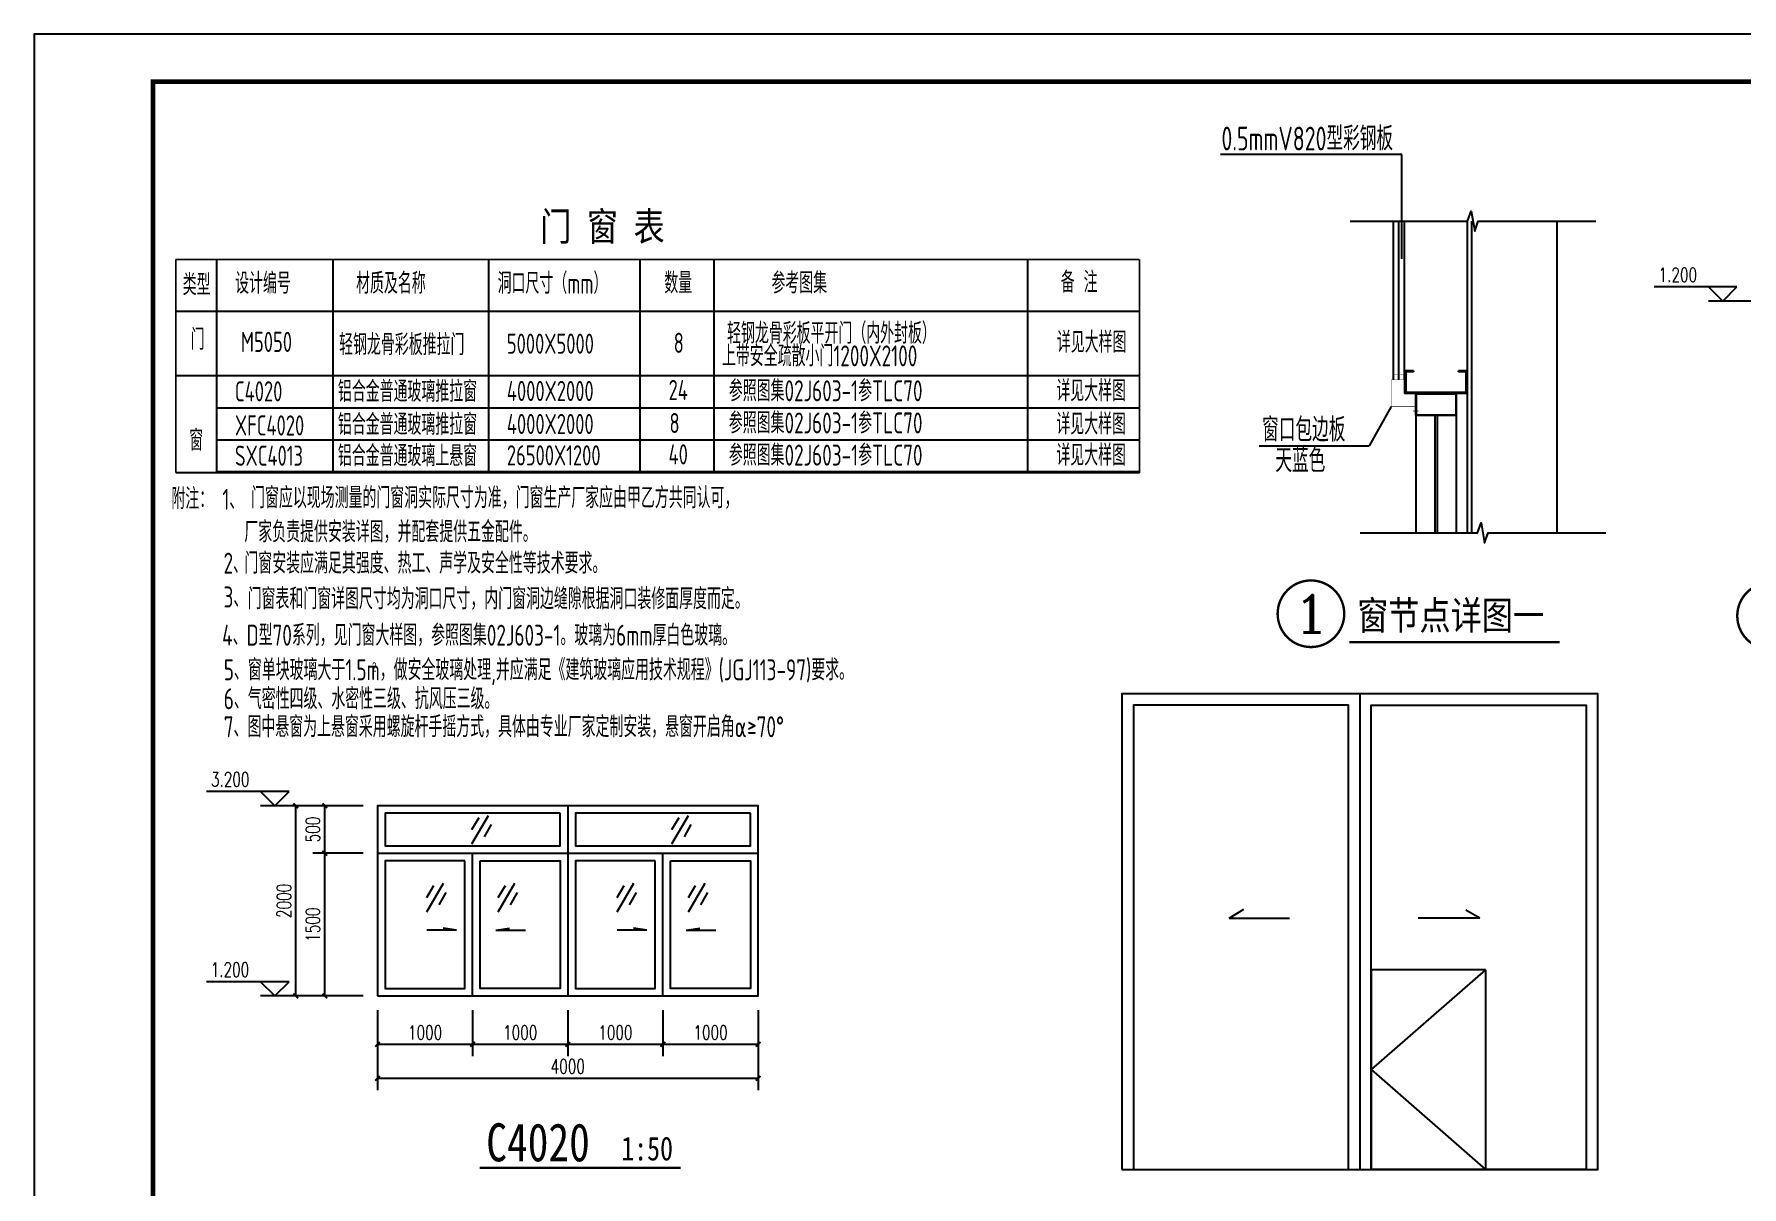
# Model space of a CAD drawing. Extents: x -266287 to 275962, y -324567 to 363765.
# Drawn here: x -195865 to -177919, y 149392 to 161509 of the extents above; entities that cross this region are included whole.
import ezdxf
from ezdxf.enums import TextEntityAlignment as Align

# ---------------------------------------------------------------- set-up
doc = ezdxf.new("R2010")
doc.units = 0
doc.header["$LTSCALE"] = 1000
doc.layers.get('0').update_dxf_attribs({"linetype": 'CONTINUOUS'})
doc.layers.get('Defpoints').update_dxf_attribs({"linetype": 'CONTINUOUS'})
for name, color, linetype in [('1002', 7, 'CONTINUOUS'), ('3', 7, 'CONTINUOUS'), ('DIM_ELEV', 3, 'CONTINUOUS'), ('DIM_IDEN', 3, 'CONTINUOUS'), ('DIM_SYMB', 3, 'CONTINUOUS'), ('E_WINDOW', 4, 'CONTINUOUS'), ('NUM', 7, 'CONTINUOUS'), ('PUB_DIM', 3, 'CONTINUOUS'), ('PUB_TEXT', 7, 'CONTINUOUS'), ('PUB_TITLE', 4, 'CONTINUOUS')]:
    doc.layers.add(name, color=color, linetype=linetype)
doc.layers.add('W文字', color=7, linetype='CONTINUOUS', lineweight=13)
doc.styles.add('-黑体', font='simhei.ttf', dxfattribs={"width": 0.8})
doc.styles.add('_TCH_DIM', font='SIMPLEX', dxfattribs={"bigfont": 'GBCBIG'})
doc.styles.add('_TCH_DIM_T3', font='SIMPLEX', dxfattribs={"width": 0.705882, "bigfont": 'GBCBIG'})
doc.styles.add('_TCH_LABEL', font='COMPLEX', dxfattribs={"bigfont": 'GBCBIG'})
doc.styles.add('HZ', font='txt', dxfattribs={"bigfont": 'hztxt'})
doc.styles.add('TSSD_Norm', font='Tssdeng.shx', dxfattribs={"bigfont": 'hztxt.shx'})
doc.styles.add('TSSD_Rein', font='tssdeng.shx', dxfattribs={"width": 0.7})
doc.styles.add('探索者', font='tssdeng.shx', dxfattribs={"width": 0.7, "bigfont": 'tssdchn.shx'})
doc.dimstyles.new('_TCH_ARCH&&50', dxfattribs={"dimtxt": 148.75, "dimasz": 50, "dimexe": 125, "dimexo": 150, "dimgap": 50, "dimtad": 1, "dimdec": 0, "dimzin": 0, "dimdsep": 46, "dimtxsty": '_TCH_DIM_T3', "dimblk": 'ARCHTICK', "dimcen": 0.09, "dimclrt": 7, "dimazin": 2, "dimtfac": 1, "dimtdec": 0, "dimtix": 1, "dimtmove": 2, "dimatfit": 3, "dimfxl": 0, "dimtolj": 1, "dimtzin": 0, "dimarcsym": 0})

# ---------------------------------------------------------------- blocks, each defined once
blk = doc.blocks.new('_ArchTick')
at = {"color": 0, "linetype": 'ByBlock', "const_width": 0.4}
blk.add_lwpolyline([(-0.5, -0.5), (0.5, 0.5)], dxfattribs=at)
blk = doc.blocks.new('*D17')
at = {"layer": 'Defpoints', "color": 0}
for p in [(-193116, 153398), (-192407, 153398), (-192407, 151398)]:
    blk.add_point(p, dxfattribs=at)
at = {"layer": 'PUB_DIM', "color": 0, "lineweight": -2}
for p, q in [((-192557, 153398), (-193241, 153398)), ((-193116, 151398), (-193116, 153398)), ((-192557, 151398), (-193241, 151398))]:
    blk.add_line(p, q, dxfattribs=at)
at = {"layer": 'PUB_DIM', "color": 0, "lineweight": -2, "xscale": 50, "yscale": 50, "zscale": 50}
for p, rotation in [((-193116, 153398), 90), ((-193116, 151398), 270)]:
    blk.add_blockref('_ArchTick', p, dxfattribs=dict(at, rotation=rotation))
at = {"layer": 'PUB_DIM', "color": 7, "insert": (-193240, 152398), "char_height": 148.8, "attachment_point": 5, "rotation": 90, "style": '_TCH_DIM_T3'}
blk.add_mtext('\\A1;2000', dxfattribs=at)
blk = doc.blocks.new('*D18')
at = {"layer": 'Defpoints', "color": 0}
for p in [(-192811, 152898), (-192257, 152898), (-192257, 151398)]:
    blk.add_point(p, dxfattribs=at)
at = {"layer": 'PUB_DIM', "color": 0, "lineweight": -2}
for p, q in [((-192407, 152898), (-192936, 152898)), ((-192811, 151398), (-192811, 152898)), ((-192407, 151398), (-192936, 151398))]:
    blk.add_line(p, q, dxfattribs=at)
at = {"layer": 'PUB_DIM', "color": 0, "lineweight": -2, "xscale": 50, "yscale": 50, "zscale": 50}
for p, rotation in [((-192811, 152898), 90), ((-192811, 151398), 270)]:
    blk.add_blockref('_ArchTick', p, dxfattribs=dict(at, rotation=rotation))
at = {"layer": 'PUB_DIM', "color": 7, "insert": (-192936, 152148), "char_height": 148.8, "attachment_point": 5, "rotation": 90, "style": '_TCH_DIM_T3'}
blk.add_mtext('\\A1;1500', dxfattribs=at)
blk = doc.blocks.new('*D19')
at = {"layer": 'Defpoints', "color": 0}
for p in [(-192811, 153398), (-192257, 153398), (-192257, 152898)]:
    blk.add_point(p, dxfattribs=at)
at = {"layer": 'PUB_DIM', "color": 0, "lineweight": -2}
for p, q in [((-192407, 153398), (-192936, 153398)), ((-192811, 152898), (-192811, 153398)), ((-192407, 152898), (-192936, 152898))]:
    blk.add_line(p, q, dxfattribs=at)
at = {"layer": 'PUB_DIM', "color": 0, "lineweight": -2, "xscale": 50, "yscale": 50, "zscale": 50}
for p, rotation in [((-192811, 153398), 90), ((-192811, 152898), 270)]:
    blk.add_blockref('_ArchTick', p, dxfattribs=dict(at, rotation=rotation))
at = {"layer": 'PUB_DIM', "color": 7, "insert": (-192936, 153148), "char_height": 148.8, "attachment_point": 5, "rotation": 90, "style": '_TCH_DIM_T3'}
blk.add_mtext('\\A1;500', dxfattribs=at)
blk = doc.blocks.new('*D20')
at = {"layer": 'Defpoints', "color": 0}
for p in [(-192257, 151398), (-188257, 151398), (-188257, 150533)]:
    blk.add_point(p, dxfattribs=at)
at = {"layer": 'PUB_DIM', "color": 0, "lineweight": -2}
for p, q in [((-192257, 151248), (-192257, 150408)), ((-188257, 151248), (-188257, 150408)), ((-192257, 150533), (-188257, 150533))]:
    blk.add_line(p, q, dxfattribs=at)
at = {"layer": 'PUB_DIM', "color": 0, "lineweight": -2, "xscale": 50, "yscale": 50, "zscale": 50, "rotation": 180}
blk.add_blockref('_ArchTick', (-192257, 150533), dxfattribs=at)
at = {"layer": 'PUB_DIM', "color": 0, "lineweight": -2, "xscale": 50, "yscale": 50, "zscale": 50}
blk.add_blockref('_ArchTick', (-188257, 150533), dxfattribs=at)
at = {"layer": 'PUB_DIM', "color": 7, "insert": (-190257, 150658), "char_height": 148.8, "attachment_point": 5, "style": '_TCH_DIM_T3'}
blk.add_mtext('\\A1;4000', dxfattribs=at)
blk = doc.blocks.new('*D21')
at = {"layer": 'Defpoints', "color": 0}
for p in [(-192257, 151398), (-191257, 151398), (-191257, 150890)]:
    blk.add_point(p, dxfattribs=at)
at = {"layer": 'PUB_DIM', "color": 0, "lineweight": -2}
for p, q in [((-192257, 151248), (-192257, 150765)), ((-191257, 151248), (-191257, 150765)), ((-192257, 150890), (-191257, 150890))]:
    blk.add_line(p, q, dxfattribs=at)
at = {"layer": 'PUB_DIM', "color": 0, "lineweight": -2, "xscale": 50, "yscale": 50, "zscale": 50, "rotation": 180}
blk.add_blockref('_ArchTick', (-192257, 150890), dxfattribs=at)
at = {"layer": 'PUB_DIM', "color": 0, "lineweight": -2, "xscale": 50, "yscale": 50, "zscale": 50}
blk.add_blockref('_ArchTick', (-191257, 150890), dxfattribs=at)
at = {"layer": 'PUB_DIM', "color": 7, "insert": (-191757, 151015), "char_height": 148.8, "attachment_point": 5, "style": '_TCH_DIM_T3'}
blk.add_mtext('\\A1;1000', dxfattribs=at)
blk = doc.blocks.new('*D22')
at = {"layer": 'Defpoints', "color": 0}
for p in [(-191257, 151398), (-190257, 151398), (-190257, 150890)]:
    blk.add_point(p, dxfattribs=at)
at = {"layer": 'PUB_DIM', "color": 0, "lineweight": -2}
for p, q in [((-191257, 151248), (-191257, 150765)), ((-190257, 151248), (-190257, 150765)), ((-191257, 150890), (-190257, 150890))]:
    blk.add_line(p, q, dxfattribs=at)
at = {"layer": 'PUB_DIM', "color": 0, "lineweight": -2, "xscale": 50, "yscale": 50, "zscale": 50, "rotation": 180}
blk.add_blockref('_ArchTick', (-191257, 150890), dxfattribs=at)
at = {"layer": 'PUB_DIM', "color": 0, "lineweight": -2, "xscale": 50, "yscale": 50, "zscale": 50}
blk.add_blockref('_ArchTick', (-190257, 150890), dxfattribs=at)
at = {"layer": 'PUB_DIM', "color": 7, "insert": (-190757, 151015), "char_height": 148.8, "attachment_point": 5, "style": '_TCH_DIM_T3'}
blk.add_mtext('\\A1;1000', dxfattribs=at)
blk = doc.blocks.new('*D23')
at = {"layer": 'Defpoints', "color": 0}
for p in [(-190257, 151398), (-189257, 151398), (-189257, 150890)]:
    blk.add_point(p, dxfattribs=at)
at = {"layer": 'PUB_DIM', "color": 0, "lineweight": -2}
for p, q in [((-190257, 151248), (-190257, 150765)), ((-189257, 151248), (-189257, 150765)), ((-190257, 150890), (-189257, 150890))]:
    blk.add_line(p, q, dxfattribs=at)
at = {"layer": 'PUB_DIM', "color": 0, "lineweight": -2, "xscale": 50, "yscale": 50, "zscale": 50, "rotation": 180}
blk.add_blockref('_ArchTick', (-190257, 150890), dxfattribs=at)
at = {"layer": 'PUB_DIM', "color": 0, "lineweight": -2, "xscale": 50, "yscale": 50, "zscale": 50}
blk.add_blockref('_ArchTick', (-189257, 150890), dxfattribs=at)
at = {"layer": 'PUB_DIM', "color": 7, "insert": (-189757, 151015), "char_height": 148.8, "attachment_point": 5, "style": '_TCH_DIM_T3'}
blk.add_mtext('\\A1;1000', dxfattribs=at)
blk = doc.blocks.new('*D24')
at = {"layer": 'Defpoints', "color": 0}
for p in [(-189257, 151398), (-188257, 151398), (-188257, 150890)]:
    blk.add_point(p, dxfattribs=at)
at = {"layer": 'PUB_DIM', "color": 0, "lineweight": -2}
for p, q in [((-189257, 151248), (-189257, 150765)), ((-188257, 151248), (-188257, 150765)), ((-189257, 150890), (-188257, 150890))]:
    blk.add_line(p, q, dxfattribs=at)
at = {"layer": 'PUB_DIM', "color": 0, "lineweight": -2, "xscale": 50, "yscale": 50, "zscale": 50, "rotation": 180}
blk.add_blockref('_ArchTick', (-189257, 150890), dxfattribs=at)
at = {"layer": 'PUB_DIM', "color": 0, "lineweight": -2, "xscale": 50, "yscale": 50, "zscale": 50}
blk.add_blockref('_ArchTick', (-188257, 150890), dxfattribs=at)
at = {"layer": 'PUB_DIM', "color": 7, "insert": (-188757, 151015), "char_height": 148.8, "attachment_point": 5, "style": '_TCH_DIM_T3'}
blk.add_mtext('\\A1;1000', dxfattribs=at)

msp = doc.modelspace()

# ---------------------------------------------------------------- linework, layer by layer
at = {"color": 7}
for p, q in [((-193947.28133, 159141.26083), (-193947.28133, 156900.14533)), ((-192725.41155, 159141.26083), (-192725.41155, 156900.14533)), ((-191088.89573, 159141.26083), (-191088.89573, 156900.14533)), ((-189500.74629, 159141.26083), (-189500.74629, 156900.14533)), ((-188723.18889, 159141.26083), (-188723.18889, 156900.14533)), ((-185425.82318, 159141.26083), (-185425.82318, 156894.27358)), ((-194373.8517, 158596.99537), (-184248.98413, 158596.99537)), ((-194377.26908, 157920.60406), (-184248.98413, 157920.60406)), ((-193947.28133, 157920.60406), (-184248.98413, 157920.60406)), ((-193947.28133, 157920.60406), (-184248.98413, 157920.60406)), ((-193947.28133, 157920.60406), (-184248.98413, 157920.60406)), ((-193947.28133, 157920.60406), (-184248.98413, 157920.60406)), ((-193947.28133, 157920.60406), (-184248.98413, 157920.60406)), ((-193947.28133, 157582.4084), (-184248.98413, 157582.4084)), ((-193947.28133, 157582.4084), (-184248.98413, 157582.4084)), ((-193947.28133, 157582.4084), (-184248.98413, 157582.4084)), ((-193947.28133, 157582.4084), (-184248.98413, 157582.4084)), ((-193947.28133, 157582.4084), (-184248.98413, 157582.4084)), ((-193947.28133, 157244.21275), (-184248.98413, 157244.21275)), ((-194377.26908, 156900.14533), (-184248.98413, 156900.14533)), ((-193947.28133, 156911.88885), (-193947.28133, 156900.14533)), ((-193947.28133, 156911.88885), (-184248.98413, 156911.88885)), ((-193947.28133, 156911.88885), (-184248.98413, 156911.88885)), ((-193947.28133, 156911.88885), (-184248.98413, 156911.88885)), ((-193947.28133, 156911.88885), (-184248.98413, 156911.88885)), ((-193947.28133, 156900.14533), (-184248.98413, 156900.14533)), ((-193947.28133, 156900.14533), (-184248.98413, 156900.14533)), ((-193947.28133, 156900.14533), (-184248.98413, 156900.14533)), ((-193947.28133, 156900.14533), (-184248.98413, 156900.14533)), ((-193947.28133, 156900.14533), (-184248.98413, 156900.14533)), ((-193947.28133, 156900.14533), (-184248.98413, 156900.14533)), ((-193947.28133, 156900.14533), (-184248.98413, 156900.14533)), ((-189500.74629, 156958.47556), (-189500.74629, 156900.14533))]:
    msp.add_line(p, q, dxfattribs=at)
for p, q in [((-183306.75118, 152217.15281), (-183152.0644, 152309.07083)), ((-183306.75118, 152217.15281), (-182671.2277, 152217.15281)), ((-180671.19031, 152217.15281), (-181319.40734, 152217.15281)), ((-180671.19031, 152217.15281), (-180819.88977, 152299.98823)), ((-181813.45572, 151673.65836), (-181813.45572, 149573.65836)), ((-180613.45572, 151673.65836), (-181813.45572, 151673.65836)), ((-180613.45572, 151673.65836), (-181813.45572, 150623.65836)), ((-180613.45572, 151673.65836), (-180613.45572, 149573.65836)), ((-180613.45572, 151673.65836), (-180613.45572, 149573.65836)), ((-181813.45572, 150623.65836), (-180613.45572, 149573.65836))]:
    msp.add_line(p, q)
at = {"color": 7, "const_width": 17.31263}
for points in [[(-184248.98413, 159141.26083), (-194377.26908, 159141.26083)], [(-194377.26908, 159141.26083), (-194377.26908, 156900.14533)], [(-184248.98413, 159141.26083), (-184248.98413, 156894.27358)], [(-194377.26908, 156900.14533), (-184248.98413, 156900.14533)]]:
    msp.add_lwpolyline(points, dxfattribs=at)
at = {"layer": '1002'}
for p, q in [((-181493.01189, 160245.42106), (-183396.3877, 160245.42106)), ((-181493.01189, 159148.08764), (-181493.01189, 160245.42106)), ((-181604.59254, 157593.25692), (-181835.72073, 157180.34173)), ((-182991.2289, 157180.34173), (-181835.72073, 157180.34173))]:
    msp.add_line(p, q, dxfattribs=at)
at = {"layer": '3'}
for p, q in [((-181581.00534, 157876.30332), (-181581.00534, 159544.29822)), ((-181524.39606, 157876.30332), (-181524.39606, 159544.29822)), ((-181463.06934, 157876.30332), (-181463.06934, 159544.29822)), ((-180802.62774, 156677.0154), (-180802.62774, 159544.29822)), ((-180755.45334, 156677.0154), (-180755.45334, 159544.29822)), ((-180449.67451, 159544.29822), (-179754.51248, 159544.29822)), ((-179859.13974, 156677.0154), (-179859.13974, 159544.29822)), ((-181368.72054, 157970.65212), (-181368.72054, 157958.85852)), ((-180896.97654, 157958.85852), (-180896.97654, 157970.65212)), ((-181345.13334, 157734.78012), (-181345.13334, 156268.14311)), ((-180920.56374, 157734.78012), (-180920.56374, 156268.14311)), ((-181144.64214, 157498.90812), (-181144.64214, 156268.14311)), ((-181121.05494, 157498.90812), (-181121.05494, 156268.14311)), ((-180802.62774, 156268.14311), (-180802.62774, 157027.16412)), ((-180755.45334, 156268.14311), (-180755.45334, 157027.16412)), ((-179859.13974, 156268.14311), (-179859.13974, 157027.16412))]:
    msp.add_line(p, q, dxfattribs=at)
at = {"layer": '3', "const_width": 4.71744}
for points in [[(-181463.06934, 157970.65212), (-181463.06934, 157876.30332), (-181604.59254, 157876.30332), (-181604.59254, 157593.25692), (-181345.13334, 157593.25692), (-181345.13334, 157498.90812)], [(-181592.8663, 157930.53136), (-181432.46534, 157930.53136)], [(-181375.0586, 157547.51631), (-181314.27511, 157547.51631)]]:
    msp.add_lwpolyline(points, dxfattribs=at)
at = {"layer": '3'}
for points in [[(-181368.72054, 157970.65212), (-181463.06934, 157970.65212), (-181463.06934, 157734.78012), (-180802.62774, 157734.78012), (-180802.62774, 157970.65212), (-180896.97654, 157970.65212)], [(-181368.72054, 157958.85852), (-181451.27574, 157958.85852), (-181451.27574, 157746.57372), (-180814.42134, 157746.57372), (-180814.42134, 157958.85852), (-180896.97654, 157958.85852)]]:
    msp.add_lwpolyline(points, dxfattribs=at)
for points in [[(-181345.13334, 157734.78012), (-180920.56374, 157734.78012), (-180920.56374, 157498.90812), (-181345.13334, 157498.90812)], [(-181339.47242, 157729.1192), (-180926.22467, 157729.1192), (-180926.22467, 157504.56905), (-181339.47242, 157504.56905)]]:
    msp.add_lwpolyline(points, close=True, dxfattribs=at)
at = {"layer": 'DIM_ELEV'}
for p, q in [((-177970.35298, 158852.97221), (-178839.10298, 158852.97221)), ((-178120.35298, 158702.97221), (-178270.35298, 158852.97221)), ((-178120.35298, 158702.97221), (-177970.35298, 158852.97221)), ((-177770.35298, 158702.97221), (-178270.35298, 158702.97221)), ((-193186.25576, 153548.25786), (-194055.00576, 153548.25786)), ((-193336.25576, 153398.25786), (-193486.25576, 153548.25786)), ((-193336.25576, 153398.25786), (-193186.25576, 153548.25786)), ((-193241.0256, 153398.25786), (-193486.25576, 153398.25786)), ((-193186.25576, 151548.25803), (-194055.00576, 151548.25803)), ((-193336.25576, 151398.25803), (-193486.25576, 151548.25803)), ((-193336.25576, 151398.25803), (-193186.25576, 151548.25803)), ((-193241.0256, 151398.25803), (-193486.25576, 151398.25803))]:
    msp.add_line(p, q, dxfattribs=at)
at = {"layer": 'DIM_IDEN', "const_width": 25}
for points in [[(-182097.35105, 155416.13007, 1), (-182797.35105, 155416.13007, 1)], [(-177267.1217, 155393.57674, 1), (-177967.1217, 155393.57674, 1)]]:
    msp.add_lwpolyline(points, format="xyb", close=True, dxfattribs=at)
at = {"layer": 'DIM_SYMB'}
for points in [[(-182036.1694, 159544.29822), (-180801.59094, 159544.29822), (-180763.37407, 159649.29822), (-180726.3454, 159439.29822), (-180689.09094, 159544.29822), (-179454.51248, 159544.29822)], [(-181931.54214, 156268.14311), (-180696.96368, 156268.14311), (-180658.74681, 156373.14311), (-180621.71814, 156163.14311), (-180584.46368, 156268.14311), (-179349.88523, 156268.14311)]]:
    msp.add_lwpolyline(points, dxfattribs=at)
at = {"layer": 'E_WINDOW', "linetype": 'Continuous'}
for p, q in [((-191264.66048, 153147.57265), (-191188.18975, 153274.56843)), ((-191264.34178, 152996.05552), (-191089.34792, 153296.36569)), ((-190257.43061, 153398.25786), (-190257.43061, 151398.25803)), ((-189164.66048, 153147.57265), (-189088.18975, 153274.56843)), ((-189164.34178, 152996.05552), (-188989.34792, 153296.36569)), ((-191132.36349, 153070.48182), (-191059.57903, 153199.62562)), ((-189032.36349, 153070.48182), (-188959.57903, 153199.62562)), ((-192257.43061, 152898.25803), (-188257.43061, 152898.25803)), ((-191257.43061, 151398.25803), (-191257.43061, 152898.25803)), ((-189257.43061, 151398.25803), (-189257.43061, 152898.25803)), ((-191739.95902, 152433.80166), (-191663.48829, 152560.79744)), ((-191739.64032, 152282.28453), (-191564.64646, 152582.5947)), ((-190989.95902, 152433.80166), (-190913.48829, 152560.79744)), ((-190989.64032, 152282.28453), (-190814.64646, 152582.5947)), ((-189739.95902, 152433.80166), (-189663.48829, 152560.79744)), ((-189739.64032, 152282.28453), (-189564.64646, 152582.5947)), ((-188989.95902, 152433.80166), (-188913.48829, 152560.79744)), ((-188989.64032, 152282.28453), (-188814.64646, 152582.5947)), ((-191607.66204, 152356.71083), (-191534.87757, 152485.85463)), ((-190857.66204, 152356.71083), (-190784.87757, 152485.85463)), ((-189607.66204, 152356.71083), (-189534.87757, 152485.85463)), ((-188857.66204, 152356.71083), (-188784.87757, 152485.85463)), ((-181933.45572, 152473.65819), (-181933.45572, 150973.65836)), ((-191426.04721, 152088.75423), (-191737.17782, 152088.75423)), ((-191426.04721, 152088.75423), (-191567.33583, 152112.1322)), ((-191012.16533, 152088.75423), (-190870.87672, 152112.1322)), ((-191012.16533, 152088.75423), (-190701.03473, 152088.75423)), ((-189426.04721, 152088.75423), (-189737.17782, 152088.75423)), ((-189426.04721, 152088.75423), (-189567.33583, 152112.1322)), ((-189012.16533, 152088.75423), (-188870.87672, 152112.1322)), ((-189012.16533, 152088.75423), (-188701.03473, 152088.75423))]:
    msp.add_line(p, q, dxfattribs=at)
for points in [[(-192257.43061, 151398.25803), (-188257.43061, 151398.25803), (-188257.43061, 153398.25786), (-192257.43061, 153398.25786)], [(-190337.43061, 153318.25803), (-192177.43061, 153318.25803), (-192177.43061, 152978.25803), (-190337.43061, 152978.25803)], [(-188337.43061, 153318.25803), (-190177.43061, 153318.25803), (-190177.43061, 152978.25803), (-188337.43061, 152978.25803)], [(-191337.43061, 152818.25803), (-192177.43061, 152818.25803), (-192177.43061, 151478.25803), (-191337.43061, 151478.25803)], [(-191177.43061, 152818.25803), (-190337.43061, 152818.25803), (-190337.43061, 151478.25803), (-191177.43061, 151478.25803)], [(-189337.43061, 152818.25803), (-190177.43061, 152818.25803), (-190177.43061, 151478.25803), (-189337.43061, 151478.25803)], [(-189177.43061, 152818.25803), (-188337.43061, 152818.25803), (-188337.43061, 151478.25803), (-189177.43061, 151478.25803)]]:
    msp.add_lwpolyline(points, close=True, dxfattribs=at)
at = {"layer": 'NUM'}
msp.add_line((-181933.45572, 154573.65836), (-181933.45572, 149573.65836), dxfattribs=at)
for points in [[(-184433.45572, 149573.65836), (-179433.45572, 149573.65836), (-179433.45572, 154573.65836), (-184433.45572, 154573.65836)], [(-184313.45572, 149573.65836), (-182053.45572, 149573.65836), (-182053.45572, 154453.65836), (-184313.45572, 154453.65836)], [(-179553.45572, 149573.65836), (-181813.45572, 149573.65836), (-181813.45572, 154453.65836), (-179553.45572, 154453.65836)]]:
    msp.add_lwpolyline(points, close=True, dxfattribs=at)
at = {"layer": 'PUB_DIM', "const_width": 26.25}
for points in [[(-182043.01179, 155117.9528), (-179833.79056, 155117.9528)], [(-191184.19787, 149592.20757), (-189071.23122, 149592.20757)]]:
    msp.add_lwpolyline(points, dxfattribs=at)
at = {"layer": 'PUB_TITLE'}
msp.add_lwpolyline([(-195865.20461, 140509.34124), (-158715.20461, 140509.34124), (-158715.20461, 161509.34124), (-195865.20461, 161509.34124)], close=True, dxfattribs=at)
msp.add_lwpolyline([(-195865.20461, 140509.34124), (-158715.20461, 140509.34124), (-158715.20461, 161509.34124), (-195865.20461, 161509.34124)], close=True, dxfattribs=at)
at = {"layer": 'PUB_TITLE', "const_width": 50}
msp.add_lwpolyline([(-194615.20461, 141009.34124), (-159215.20461, 141009.34124), (-159215.20461, 161009.34124), (-194615.20461, 161009.34124)], close=True, dxfattribs=at)
msp.add_lwpolyline([(-194615.20461, 141009.34124), (-159215.20461, 141009.34124), (-159215.20461, 161009.34124), (-194615.20461, 161009.34124)], close=True, dxfattribs=at)

# ---------------------------------------------------------------- texts
at = {"color": 4}
for s, height, style, width, p in [('0.5mmV820型彩钢板', 250, 'TSSD_Norm', 0.7, (-183387.84894, 160286.77812)), ('窗口包边板', 250, 'HZ', 0.7, (-182960.12098, 157226.26847)), ('天蓝色', 250, 'HZ', 0.7, (-182821.08523, 156903.41286)), ('窗节点详图一', 300, '-黑体', 0.8, (-181961.29208, 155248.89409)), ('C4020', 400, '-黑体', 0.8, (-191113.86325, 149659.68183))]:
    msp.add_text(s, height=height, dxfattribs=dict(at, style=style, width=width)).set_placement(p)
at = {"color": 7, "style": 'TSSD_Rein', "width": 0.7}
for s, height, p in [('M5050', 211.991435, (-193693.09787, 158167.963)), ('5000X5000', 211.991435, (-190897.92265, 158149.44899, 230.24385)), ('8', 211.99143, (-189144.49892, 158158.32142, 230.24385)), ('C4020', 211.991435, (-193755.04567, 157648.45416)), ('4000X2000', 211.991435, (-190897.92265, 157651.86631, 230.24385)), ('24', 211.991435, (-189198.11036, 157662.09827, 230.24385)), ('XFC4020', 211.991435, (-193755.04567, 157289.9151)), ('4000X2000', 211.991435, (-190897.92265, 157305.07075, 230.24385)), ('8', 211.99143, (-189188.37355, 157315.30272, 230.24385)), ('SXC4013', 211.991435, (-193755.04567, 156972.06285)), ('26500X1200', 211.991435, (-190897.92265, 156975.475, 230.24385)), ('40', 211.991435, (-189198.11036, 156985.70696, 230.24385))]:
    msp.add_text(s, height=height, dxfattribs=at).set_placement(p)
at = {"layer": 'PUB_TEXT'}
for s, height, style, width, p in [('1.200', 148.75, '_TCH_DIM', 0.705882, (-178794.10298, 158905.47221)), ('3.200', 148.75, '_TCH_DIM', 0.705882, (-194007.00576, 153600.75786)), ('1.200', 148.75, '_TCH_DIM', 0.705882, (-194010.00576, 151600.75803)), ('1:50', 250, '-黑体', 0.8, (-189695.73944, 149669.85009))]:
    msp.add_text(s, height=height, dxfattribs=dict(at, style=style, width=width)).set_placement(p)
at = {"layer": 'PUB_TEXT', "style": '_TCH_LABEL', "width": 2.333333}
msp.add_text('1', height=395.9798, dxfattribs=at).set_placement((-182645.34094, 155218.14017), (-182249.36115, 155218.14017), align=Align.FIT)
at = {"layer": 'W文字'}
for s, height, style, width, p in [('门 窗 表', 300, '-黑体', 0.8, (-190547.68033, 159337.72715)), ('附注：', 220, '探索者', 0.7, (-194423.37448, 156515.67227)), ('1、', 220, '探索者', 0.7, (-193887.25508, 156509.38746)), ('门窗应以现场测量的门窗洞实际尺寸为准，门窗生产厂家应由甲乙方共同认可，', 220, '探索者', 0.7, (-193585.4059, 156525.43925)), ('厂家负责提供安装详图，并配套提供五金配件。', 220, '探索者', 0.7, (-193655.74505, 156166.82461)), ('2、', 220, '探索者', 0.7, (-193874.82835, 155838.24959)), ('门窗安装应满足其强度、热工、声学及安全性等技术要求。', 220, '探索者', 0.7, (-193655.74505, 155838.24959)), ('3、', 220, '探索者', 0.7, (-193874.82835, 155482.34166)), ('门窗表和门窗详图尺寸均为洞口尺寸，内门窗洞边缝隙根据洞口装修面厚度而定。', 220, '探索者', 0.7, (-193621.90472, 155463.76552)), ('4、D型70系列，见门窗大样图，参照图集02J603-1。玻璃为6mm厚白色玻璃。', 220, '探索者', 0.7, (-193889.63532, 155080.88159)), ('5、窗单块玻璃大于1.5m，做安全玻璃处理,并应满足《建筑玻璃应用技术规程》(JGJ113-97)要求。', 220, '探索者', 0.7, (-193872.62319, 154716.95505)), ('2', 100, '探索者', 0.7, (-192313.97964, 154806.96641)), ('6、气密性四级、水密性三级、抗风压三级。 ', 220, '探索者', 0.7, (-193872.62319, 154412.47396)), ('7、图中悬窗为上悬窗采用螺旋杆手摇方式，具体由专业厂家定制安装，悬窗开启角α≥70°', 220, '探索者', 0.7, (-193872.62319, 154118.11966))]:
    msp.add_text(s, height=height, dxfattribs=dict(at, style=style, width=width)).set_placement(p)
at = {"layer": 'W文字', "color": 7, "style": '探索者', "width": 0.7}
for s, p in [('类型', (-194304.44146, 158765.37617, 230.24385)), ('设计编号', (-193753.22358, 158780.25855, 230.24385)), ('材质及名称', (-192481.98503, 158780.25855, 230.24385)), ('洞口尺寸（mm）', (-190994.57093, 158780.25855, 230.24385)), ('数量', (-189242.86168, 158783.52252, 230.24385)), ('参考图集', (-188116.60248, 158783.52252, 230.24385)), ('备 注 ', (-185075.9625, 158792.16406)), ('轻钢龙骨彩板平开门（内外封板）', (-188583.3866, 158255.36585)), ('门', (-194220.54802, 158190.99201, 230.24385)), ('轻钢龙骨彩板推拉门', (-192660.05772, 158135.09119, 230.24385)), ('详见大样图', (-185117.72671, 158160.58701)), ('上带安全疏散小门1200X2100', (-188636.74903, 158017.28682)), ('铝合金普通玻璃推拉窗', (-192673.22799, 157643.15389, 230.24385)), ('参照图集02J603-1参TLC70', (-188564.8433, 157650.17326)), ('详见大样图', (-185122.69421, 157650.56699)), ('铝合金普通玻璃推拉窗', (-192673.22799, 157296.35833, 230.24385)), ('参照图集02J603-1参TLC70', (-188564.8433, 157311.9776)), ('详见大样图', (-185122.69421, 157300.62782)), ('窗', (-194234.58312, 157129.9647, 230.24385)), ('铝合金普通玻璃上悬窗', (-192673.22799, 156966.76257, 230.24385)), ('参照图集02J603-1参TLC70', (-188564.8433, 156973.78195)), ('详见大样图', (-185122.69421, 156974.17568))]:
    msp.add_text(s, height=220, dxfattribs=at).set_placement(p)

# ---------------------------------------------------------------- dimensions: what is measured, and where the dimension line sits
at = {"layer": 'PUB_DIM'}
for p1, p2, distance, picture, middle in [((-192407.43061, 151398.25803), (-192407.43061, 153398.25786), 708.59499, '*D17', (-193240.4006, 152398.25794)), ((-192257.43061, 152898.25803), (-192257.43061, 153398.25786), 553.70052, '*D19', (-192935.50613, 153148.25794)), ((-192257.43061, 151398.25803), (-192257.43061, 152898.25803), 553.70052, '*D18', (-192935.50613, 152148.25803)), ((-192257.43061, 151398.25803), (-188257.43061, 151398.25803), -864.87794, '*D20', (-190257.43061, 150657.75508)), ((-192257.43061, 151398.25803), (-191257.43061, 151398.25803), -508.06174, '*D21', (-191757.43061, 151014.57128)), ((-191257.43061, 151398.25803), (-190257.43061, 151398.25803), -508.06174, '*D22', (-190757.43061, 151014.57128)), ((-190257.43061, 151398.25803), (-189257.43061, 151398.25803), -508.06174, '*D23', (-189757.43061, 151014.57128)), ((-189257.43061, 151398.25803), (-188257.43061, 151398.25803), -508.06174, '*D24', (-188757.43061, 151014.57128))]:
    dim = msp.add_aligned_dim(p1=p1, p2=p2, distance=distance, dimstyle='_TCH_ARCH&&50', dxfattribs=at)
    dim.commit()
    dim.dimension.update_dxf_attribs({"geometry": picture, "text_midpoint": middle})

doc.saveas('drawing.dxf')
